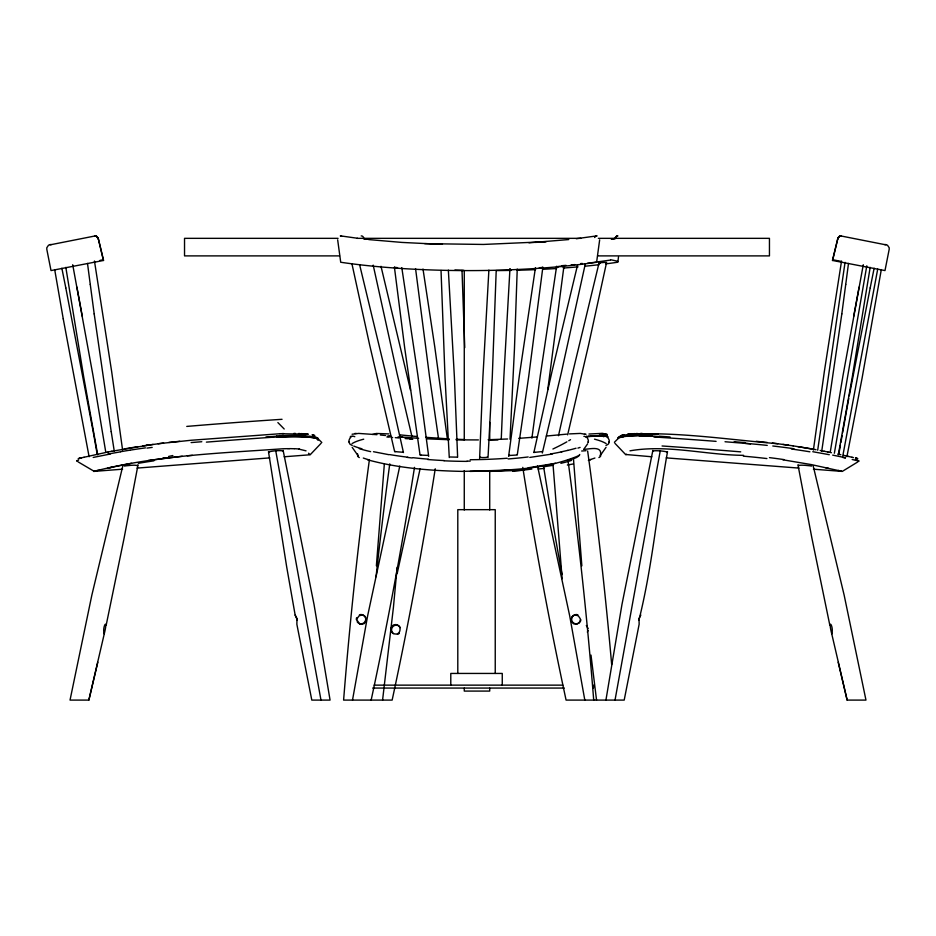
<?xml version="1.0" encoding="UTF-8"?>
<svg xmlns="http://www.w3.org/2000/svg" width="936" height="936" viewBox="0 0 936 936"><rect width="100%" height="100%" fill="white"/><g stroke="black" fill="none" stroke-linecap="round" stroke-linejoin="round"><path stroke-width="1.4" d="M283.14 450.427L314.04 604.527L330.069 700.093L311.805 700.093L296.864 624.265L296.958 620.147M517.234 269.065L514.449 349.034L510.026 439.288M98.011 238.692A4.107 3.1 89.9 0 0 94.805 235.93A4.118 3.112 -89.5 0 1 98.093 238.657L97.59 237.451A4.107 3.089 89.8 0 0 95.32 235.907L48.555 245.15L46.8 247.747L46.812 249.339L51.012 270.574L103.58 260.442L98.327 238.762L103.44 260.465M479.618 458.593L482.906 377.044L488.885 270.141M496.209 270.481L492.266 377.477L488.03 457.564M501.275 438.89L503.837 377.044L509.956 268.737M599.66 239.827L596.606 262.255A207.64 39.265 0 0 1 340.716 262.255L337.662 239.827M605.779 263.87A207.64 39.265 0 0 0 617.514 262.255L617.877 261.706M639.042 620.147L639.159 624.16L624.195 700.093L566.081 700.093A4467.271 4365.141 0 0 1 522.768 467.38M384.345 463.964L376.377 565.824M831.788 634.035C827.26 616.66 834.128 626.207 831.788 634.035L847.15 700.093M397.145 567.263L393.424 607.359L382.578 700.093M104.224 634.011C101.813 626.675 108.681 616.309 104.224 634.011L88.85 700.093M563.811 267.228L547.794 389.435M617.877 261.963L618.497 256.932M508.634 456.323L519.421 375.219L535.45 267.637M542.857 267.228L528.7 376.494L517.304 454.674M531.917 438.118L540.341 375.219L556.627 266.245M845.723 284.532L848.496 263.425M841.803 313.958L845.723 284.486M813.396 450.087L824.335 371.592L841.546 261.015M841.815 313.911L821.714 451.269M845.056 262.326L817.69 450.216M667.532 451.608C657.575 507.008 652.778 564.069 639.311 618.614A4.235 1.708 -82 0 0 639.031 620.147M609.219 441.745L608.564 443.804A117.667 8.904 -8 0 1 605.966 445.442M870.176 267.345L852.333 376.646L838.305 454.814M605.931 700.093L621.96 604.527L652.86 450.427M830.255 451.983L843.09 375.055L863.284 264.724M352.509 700.093L367.649 615.724L399.789 466.034M866.794 265.824L834.362 453.27M881.314 269.568L862.091 378.121L846.893 456.733M838.89 453.784L840.376 445.325M840.879 442.506L842.119 435.462M842.634 432.596L846.986 408.236M615.022 700.093L660.219 451.023M847.244 406.809L848.777 398.514M849.291 395.752L870.199 287.89M853.667 316.333L859.108 287.083M877.711 269.065L842.751 456.16M138.048 464.759L124.078 538.235L106.177 625.189M870.199 287.902L874.142 268.234M606.61 262.326L588.592 344.928L567.649 434.842M397.133 573.721L420.077 468.831M533.859 452.556L552.064 371.206L577.582 264.911M585.339 263.73L561.202 373.288L542.318 453.012M558.488 435.696L572.996 371.206L599.239 262.127M97.812 662.232L88.873 700.093L70.036 700.093L91.857 595.109L122.815 465.871M832.607 260.489L837.755 238.785L832.42 260.442L884.988 270.574L889.188 249.339L889.2 247.747L887.445 245.15L840.68 235.907A4.13 3.112 -89.9 0 0 838.41 237.451L837.907 238.657A4.118 3.112 89.5 0 1 841.207 235.93A4.107 3.1 -89.9 0 0 837.989 238.692M567.228 460.524C571.135 458.698 577.641 458.804 579.747 454.486M587.96 442.576L588.206 441.722M608.856 442.576L609.114 441.722M588.065 630.478L587.328 632.116M615.069 238.657L615.514 237.451A4.13 2.714 89.9 0 1 617.491 235.907L617.935 235.93A4.118 2.703 -89.6 0 0 615.081 238.668A223.353 40.915 -0.3 0 1 611.793 239.183M638.762 618.988L640.844 615.057M365.929 621.504L364.127 623.622L361.237 624.324A4.516 4.352 20.4 0 1 359.576 623.832M579.501 455.341C543.184 470.983 501.181 470.305 462.068 471.381C430.314 470.714 398.28 468.164 367.532 459.787M583.736 449.327L587.632 443.839M600.105 455.774L606.048 447.326M350.216 436.96L350.836 436.235M95.074 261.706L94.396 262.209M321.106 443.278L310.179 454.767L284.205 456.768M614.414 442.26L618.193 438.516M626.418 454.217L625.821 454.767L614.893 443.278M626.09 454.522L651.795 456.768M571.393 621.504L573.581 623.844L576.74 623.844M629.963 450.836C667.192 444.237 705.978 455.071 743.593 455.341M813.419 469.193L842.271 471.416L857.902 461.869M610.436 260.079L587.281 263.332M78.097 461.869L94.115 471.299M372.563 434.468L376.33 433.462L388.732 433.906M352.076 434.234L358.663 433.415L376.974 434.69M78.179 458.698L81.303 457.903M605.569 263.262L606.189 263.051A3.44 0.655 0 0 0 605.171 262.361L599.169 262.805A3.428 0.643 0 0 0 600.163 263.32M577.933 448.098L580.098 447.408M588.358 460.453L590.686 459.787M79.642 458.312L78.799 458.535L80.543 458.055M137.042 465.742L137.639 465.485L134.515 465.192A7.687 0.714 -4.4 0 0 130.584 465.356L126.524 465.754A6.844 0.597 -4.6 0 0 124.406 466.081M122.581 469.193L93.729 471.416L95.928 470.855M93.729 471.416C155.388 455.493 219.375 453.235 282.578 448.789A28.255 4.025 -4.3 0 1 288.054 448.672M76.881 461.12L77.524 460.968M621.223 435.404L623.891 434.749L622.393 435.076M94.688 471.147L97.742 470.422M84.018 457.259L81.069 457.938M83.994 457.259L108.108 451.983M98.994 470.106L100.597 469.732M534.737 452.17L533.976 452.416L542.482 451.55M449.678 456.99L457.259 457.154M109.032 467.813L131.508 463.308M93.214 457.435L110.226 454.03M555.504 463.308L528.103 467.813M108.038 451.994L111.875 451.234M99.965 260.395L103.159 259.775M111.782 451.257L153.094 444.401M573.44 463.917L567.368 465.052M124.242 448.929L138.072 446.612M552.228 454.03L529.764 457.435M480.437 457.084C478.858 457.868 488.978 457.645 487.27 456.943M509.746 455.317L508.856 455.516L517.058 455.001M596.606 235.919L576.295 238.715M148.239 460.524L182.263 456.253M142.845 445.875L163.613 443.044M576.096 624.324L579.15 622.756L580.308 620.147A4.235 3.838 -72.5 0 0 580.203 618.614L578.389 615.982L575.956 615.081A4.048 3.37 1.2 0 0 574.248 615.245L572.13 616.555L570.995 619.492A4.212 3.533 67.5 0 0 571.416 621.492M622.417 436.843L626.395 436.305M146.964 448.098L152.182 447.408M158.114 443.734L190.991 440.271L279.993 433.731M168.831 442.435L179.829 441.277M543.991 468.409L538.235 469.03M568.76 239.557L528.969 242.833M581.665 451.023L586.053 450.684M546.355 436.047L566.643 434.14M584.473 434.398L586.018 434.269M187.317 455.774L192.406 455.341M536.691 436.972L518.708 438.352M191.108 442.576L201.802 441.722M586.544 436.515L589.2 436.305M584.275 449.315C589.703 449.175 602.749 445.407 600.409 455.341A97.917 7.769 -7.8 0 1 598.911 457.575M504.984 470.106L509.792 469.732M137.019 468.094L269.767 457.88M588.966 434.023L601.204 433.415L606.154 434.234M546.425 241.628L535.38 242.424M420.872 454.931L420.159 455.06L428.173 455.422M569.486 433.906L580.297 433.415L585.246 434.234M545.279 241.722L483.421 244.448L424.675 243.641M631.32 433.848L634.655 433.637L627.728 434.187C677.851 431.73 728.009 439.581 777.886 443.734M523.832 470.246L489.083 471.416M265.941 436.96L276.635 436.235M276.658 436.96L276.693 436.96A922.217 152.205 -4.4 0 0 206.388 442.131M553.34 465.286L544.237 466.69M356.312 433.426L354.791 433.497M340.739 235.907L340.283 235.93A4.118 2.703 89.6 0 1 341.617 236.211A4.107 2.691 -89.8 0 0 340.739 235.907L357.458 238.259M279.981 433.731L308.272 434.187L301.345 433.637L301.954 433.672M595.062 435.907L599.941 435.673M492.675 470.855L470.129 471.416M507.604 438.996L488.147 439.733M281.806 433.637L283.608 433.567M636.07 433.567L637.533 433.52M631.496 435.907L637.51 435.673M395.507 451.491L394.758 451.597L403.006 452.263M884.649 244.589L885.947 244.553M640.575 433.438L642.154 433.415M395.834 624.593C390.242 623.984 389.072 633.239 394.746 633.965C401.111 635.357 402.094 624.874 395.834 624.593L396.981 624.838M478.401 439.92L456.136 439.873M489.563 439.99L497.917 439.932M470.223 461.12L467.099 461.12M338.083 238.341L184.532 238.341L184.532 255.891L339.546 255.891M357.084 238.341L580.823 238.341M598.361 238.341L769.45 238.341L769.45 255.891L598.361 255.891M374.154 685.14L562.793 685.14M372.692 688.065L564.256 688.065M288.031 448.683L289.306 448.683M580.8 263.496L582.543 263.507M293.869 433.415L295.46 433.438M50.053 244.553L51.351 244.589M430.466 243.875L442.459 244.249M464.513 439.557L456.183 439.241M449.175 439.733L426.933 438.844M603.439 433.497L601.907 433.426M433.848 243.992L401.942 242.424L368.632 239.581M298.502 433.52L299.941 433.579M656.007 433.731L657.844 433.836M449.233 438.914L425.681 437.311M659.365 436.235L670.059 436.96M387.562 436.141L389.902 436.305M418.614 438.352L400.62 436.972M397.601 267.684L394.98 267.345A3.487 0.655 0 0 1 394.571 267.123M666.233 457.88L798.981 468.094M725.026 441.745L750.508 443.804L744.822 443.325M304.504 435.907L309.582 436.305M303.346 433.766L305.23 433.906M734.198 441.722L744.892 442.576M399.532 434.842L417.397 436.574M380.344 435.006L385.562 435.509M756.171 441.277L767.169 442.435M299.017 449.14L306.037 450.836M407.207 457.388L412.191 457.985M772.387 443.044L788.17 445.138M782.905 444.401L793.155 445.875M561.67 266.421L562.793 266.584A3.487 0.655 0 0 1 563.25 267.345M367.754 239.23L363.999 238.68A4.107 2.703 -89.9 0 0 361.191 235.93M782.847 459.787L811.395 464.607L841.768 471.288M793.038 445.852L811.91 448.952M797.928 446.612L816.052 449.701M856.978 458.476L857.821 458.698M812.776 451.714L829.296 454.697M388.908 454.697L373.499 451.714M832.841 259.775L840.633 261.273M820.182 450.473L824.218 451.257M824.125 451.234L827.962 451.994M857.399 458.546L855.656 458.137M827.892 451.983L831.449 452.708M842.575 457.388L845.36 457.985M610.834 259.775L617.737 261.273M837.942 454.077L840.867 454.72M843.57 455.317L852.006 457.259M852.181 459.494L859.119 461.12M846.062 455.879L848.285 456.394M313.607 435.076L312.121 434.749L314.777 435.404M851.982 457.259L853.48 457.61M855.457 458.055L857.189 458.535L856.358 458.312M838.305 470.422L841.265 471.159M841.604 262.209L840.926 261.706M798.958 465.742L798.478 465.367L801.485 465.192A7.687 0.714 4.4 0 1 805.416 465.356L809.476 465.754A6.891 0.597 4.6 0 1 811.559 466.081M359.564 623.844L357.014 620.147A4.235 3.838 72.5 0 1 357.119 618.614L358.933 615.982L361.366 615.081A4.048 3.381 -1.2 0 1 363.086 615.233L365.192 616.555L366.327 619.492A4.212 3.533 -67.5 0 1 365.906 621.492M360.582 623.844L361.226 624.324M586.322 625.482L588.124 628.524M309.91 454.522L308.541 453.235M317.807 438.516L321.832 442.506M317.082 439.276L318.135 440.318M268.468 451.608L286.638 566.631L295.156 615.057L297.238 618.988M607.394 436.235L608.014 436.96M586.486 436.235L587.106 436.96M352.182 447.326L358.125 455.774M295.156 615.081L296.689 618.614A4.235 1.708 82 0 1 296.958 620.147M349.116 441.722L349.362 442.576M813.185 465.871L844.143 595.109L865.964 700.093L847.127 700.093L838.188 662.232M380.999 266.304L410.53 390.3M394.641 451.608L369.638 344.928L351.924 263.741M411.875 436.223L397.028 373.288L373.195 265.134M359.67 264.923L385.234 371.206L403.451 452.556M537.533 466.034L569.673 615.724L584.813 700.093M829.822 625.189L811.922 538.235L797.952 464.759M61.858 268.234L65.801 287.902M65.801 287.89L93.623 434.023M89.107 456.733L63.25 318.883M72.715 264.724L92.91 375.067L105.745 451.994M76.892 287.083L82.333 316.333M97.695 454.802L83.667 376.646L65.824 267.345M275.781 451.023L320.978 700.093M93.881 435.462L97.11 453.784M63.25 318.883L54.686 269.568M94.454 261.015L111.665 371.592L122.604 450.087M423.002 269.03L434.784 346.952L447.455 439.522M111.22 431.671L114.286 451.269M349.011 441.745L349.678 443.816A117.667 8.904 8 0 0 352.264 445.442M111.22 431.683L94.185 313.911M401.801 267.637L417.889 375.219L428.676 456.323M419.995 454.674L404.738 348.215L394.419 267.228M438.422 437.908L429.519 376.494L415.561 268.62M90.277 284.486L94.197 313.958M87.504 263.425L90.277 284.532M357.482 453.667L357.821 455.341A97.917 7.769 7.8 0 0 359.319 457.575M591.002 655.095L596.548 700.093M562.15 578.717L552.977 463.964M581.853 565.824L573.429 458.219M448.356 270.141L454.393 377.044L457.634 457.177M449.268 457.564L445.033 377.477L441.031 270.481M462.01 270.481L464.747 347.63M593.506 685.14L593.506 688.065M502.258 685.14L502.258 673.44L450.789 673.44L450.789 685.14M495.238 673.44L495.238 509.664L457.798 509.664L457.798 673.44M489.715 422.37L489.715 439.897M489.715 470.562L489.715 510.003M489.715 688.171L489.715 691.084L464.268 691.084L464.268 688.171M464.268 270.492L464.268 439.897M464.268 470.562L464.268 510.003M130.244 450.134A118.708 13.045 -5 0 1 145.466 447.876M120.557 451.737A119.024 11.489 -5.4 0 1 129.917 450.169M107.698 454.159A119.375 8.307 -6.6 0 1 120.334 451.866M76.787 460.816A118.615 1.895 -10.5 0 1 78.577 460.102M147.841 445.068A117.632 0.585 -12.1 0 1 146.191 445.419M276.424 436.656A44.027 4.61 -2.4 0 1 316.087 438.317M276.717 436A43.582 6.447 -4.4 0 1 299.122 435.486M186.767 426.418A920.509 167.263 -4.5 0 1 282.052 419.305M316.859 438.586A44.015 4.657 -3.1 0 0 276.588 437.147A43.898 4.914 -4.3 0 1 311.454 436.983M314.122 437.182A44.378 4.505 -2.6 0 1 317.924 438.516M313.969 436.808A44.366 4.387 -1.6 0 1 317.901 438.188M289.446 448.636A31.918 4.189 -3.9 0 1 294.208 448.753M294.536 448.695A31.438 3.966 -3.7 0 1 299.473 449.069M277.875 422.569A559.26 1.568 45.1 0 1 284.205 429.004M162.805 458.102A99.111 12.8 -4.7 0 1 165.274 457.786M107.383 468.374A109.688 0.632 -12.4 0 1 112.776 467.122M168.562 456.464A115.467 0.784 -12.1 0 1 172.832 455.539M138.329 463.308A102.738 8.178 -6.4 0 1 153.89 460.828M311.934 436.948A44.331 4.703 -3.1 0 1 313.618 437.194M269.123 452.462A7.032 0.936 -4.4 0 1 269.088 452.006M269.275 451.912A7.032 0.936 -4.4 0 1 276.424 450.731A7.032 0.936 -4.4 0 1 282.812 451.023M299.333 435.451A44.039 5.663 -3.8 0 1 305.428 435.72M310.003 436.258A44.378 4.668 -2.4 0 1 313.923 436.808M369.416 459.588A4467.481 4395.69 0 0 0 343.606 700.093L392.149 700.093A4467.271 4365.141 0 0 0 435.24 468.796M359.436 614.8A4.68 4.668 -53.3 0 1 365.297 617.245A4.68 4.668 -53.3 0 1 363.273 623.282A4.68 4.668 -53.3 0 1 357.119 621.738M356.405 619.784A4.68 4.668 -53.3 0 1 356.616 617.713M352.041 443.617A920.205 70.141 9 0 1 363.73 439.183M354.802 436.702A44.027 3.334 8.7 0 1 353.083 436.106M351.456 436.328A43.618 3.019 7.7 0 1 352.404 436.188M428.419 459.166A118.544 22.16 0.8 0 1 413.045 457.692M407.874 457.236A119.246 18.041 2.1 0 1 389.68 454.592M444.226 460.57A117.866 25.249 0.2 0 1 427.74 459.517M467.087 461.378A117.363 27.132 0 0 1 444.027 460.793M361.916 448.789A118.205 9.43 7.2 0 1 353.75 446.062M370.633 451.643A118.942 11.466 5.3 0 1 359.307 448.648M576.038 448.227A118.708 10.261 -6.3 0 1 567.731 450.403M567.836 450.356A119.024 11.197 -5.6 0 1 561.249 451.831M562.033 451.76A119.375 13.642 -4 0 1 550.719 453.948M528.196 456.955A118.615 21.633 -0.9 0 1 508.119 458.956M507.125 458.242A117.632 24.57 -0.3 0 1 470.176 459.728M583.9 436.41A44.027 1.802 -6 0 1 584.906 436.422M570.527 439.674A920.509 70.539 -10.5 0 1 568.76 440.739M566.9 441.815A920.509 70.539 -10.5 0 1 552.907 449.011M585.76 436.901A44.015 2.363 -6.1 0 1 586.205 436.995A43.898 3.253 -6.4 0 0 585.913 436.89M587.457 438.27A922.217 69.814 -9.5 0 1 588.288 442.096M586.451 436.995A922.217 69.814 -9.5 0 1 587.001 437.627M348.952 441.043A924.487 69.966 9.5 0 1 351.07 437.03M369.322 459.939A99.111 8.073 7.4 0 1 363.32 458.032M505.288 470.305A109.688 23.611 -0.3 0 1 492.862 471.065M531.87 469.03A115.467 24.266 -0.4 0 1 512.671 471.217M571.557 460.383A102.738 11.349 -4.6 0 1 560.875 463.32M567.883 459.588A4467.481 4395.69 0 0 1 593.705 700.093M414.496 467.368A4467.271 4365.141 0 0 1 371.159 700.081M580.917 619.784A4.68 4.668 53.3 0 1 575.347 623.762A4.68 4.668 53.3 0 1 571.791 617.9A4.68 4.668 53.3 0 1 577.886 614.8M539.276 267.684A3.568 0.679 0 0 0 542.038 267.427A3.487 0.655 0 0 0 542.634 267.216M594.641 237.522A4.13 2.714 89.9 0 1 594.957 237.007M595.319 236.574A4.13 2.714 89.9 0 1 597.039 235.93M399.274 633.356A4.68 4.668 -53.3 0 1 397.449 634.339M393.459 633.625A4.68 4.668 -53.3 0 1 393.155 626.324A4.68 4.668 -53.3 0 1 400.339 627.623M587.644 451.012A4467.481 4395.69 0 0 1 611.664 664.537M594.5 439.183A920.205 70.141 -9 0 1 606.177 443.617M599.426 433.976A44.027 3.334 -8.7 0 1 603.428 436.702M597.156 436.211A43.618 3.019 -7.7 0 1 606.774 436.328M587.866 436.574A43.992 3.253 -6.3 0 1 607.487 436.948M590.44 436.024A43.992 3.241 -7.1 0 1 607.066 436.995A924.487 69.966 -9.5 0 1 609.277 441.043M386.872 436.995A44.027 1.802 6 0 1 389.317 437.17M395.296 437.65A44.027 1.802 6 0 1 398.9 437.954M405.101 438.528A44.027 1.802 6 0 1 407.64 438.773M410.19 439.031A44.027 1.802 6 0 1 412.753 439.288M391.26 437.393A44.015 2.363 6.1 0 1 392.629 437.498M408.868 438.902A44.015 2.363 6.1 0 1 411.957 439.206M406.61 437.954A44.378 1.989 5.8 0 1 410.775 438.352M398.069 436.866A44.366 1.252 5.7 0 1 402.772 437.287M406.832 437.662A44.366 1.252 5.7 0 1 411.033 438.06M594.91 458.032A99.111 8.073 -7.4 0 1 588.908 459.939M376.061 576.751A4467.481 4395.69 0 0 1 389.762 463.87M562.033 574.529A4467.271 4365.141 0 0 1 543.512 465.952M588.241 436.48A44.238 2.258 -6.4 0 1 594.044 436.071M388.814 436.129A44.378 1.849 6 0 1 391.002 436.293M599.017 264.701A207.64 39.265 0 0 1 585 266.21M578.062 266.854A207.64 39.265 0 0 1 563.378 268.035M556.546 268.503A207.64 39.265 0 0 1 542.658 269.299M535.614 269.626A207.64 39.265 0 0 1 517.058 270.258M511.29 270.387A207.64 39.265 0 0 1 496.817 270.574M463.519 270.293A207.64 39.265 0 0 1 454.908 270.048M574.891 264.596A166.737 31.531 0 0 1 571.135 264.935M566.034 265.356A166.737 31.531 0 0 1 562.162 265.66M557.751 267.485A3.487 0.655 0 0 1 557.365 266.643A3.487 0.655 0 0 1 561.682 266.421M510.295 269.416A3.51 0.667 0 0 1 510.085 269.053M614.496 238.54A223.201 40.681 -0.3 0 1 611.243 239.019M366.947 239.277A198.959 37.92 0 0 1 363.636 238.762M662.068 445.981A920.205 143.021 4.4 0 1 740.715 451.854M618.134 438.188A44.027 6.669 4.4 0 1 658.417 434.421M638.902 436.071A43.618 5.815 4 0 1 659.506 436.632M653.948 436.878A43.594 4.797 4.3 0 1 659.424 437.217M653.316 436.445A43.594 5.101 4.3 0 1 659.236 436.796M855.445 459.868A118.544 1.638 10.8 0 1 858.558 460.699M832.666 455.118A119.246 4.235 8.7 0 1 845.43 457.774M772.785 445.992A118.205 14.707 4.6 0 1 793.939 448.718M750.532 443.769A117.667 16.415 4.4 0 1 767.251 445.407M791.388 448.987A118.942 11.033 5.6 0 1 809.897 451.807M788.486 445.138A117.632 0.585 12.1 0 1 788.159 445.068M618.392 438.2A44.39 4.352 1.5 0 1 623.13 436.89M651.959 435.591A44.039 5.698 4.5 0 0 618.053 438.504A44.062 5.452 4.3 0 1 652.322 435.837M956.007 129.741A554.311 0.632 -44.2 0 1 954.615 131.099M659.435 437.311A924.487 152.392 4.4 0 1 716.098 441.359M769.474 457.634A99.111 12.8 4.7 0 1 783.97 459.599M743.324 456.16A97.917 13.233 4.6 0 1 766.912 458.558M825.435 467.637A109.688 0.632 12.4 0 1 828.617 468.374M666.841 452.006A7.032 0.819 4.4 0 1 666.818 452.462M653.223 451.023A7.032 0.819 4.4 0 1 659.459 450.848A7.032 0.819 4.4 0 1 666.596 451.901M626.839 436.363A44.238 4.949 2.9 0 1 631.964 435.989"/></g></svg>
